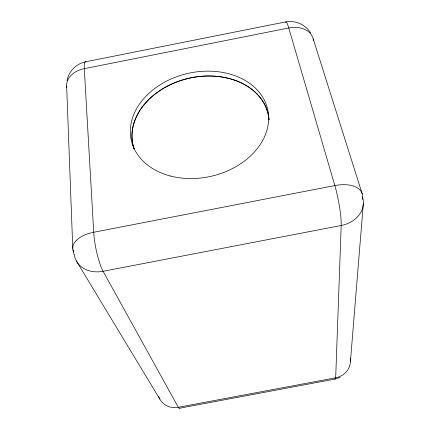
<?xml version="1.0" encoding="UTF-8"?>
<svg xmlns="http://www.w3.org/2000/svg" width="430" height="430" viewBox="0 0 430 430"><rect width="100%" height="100%" fill="white"/><g stroke="black" fill="none" stroke-linecap="round" stroke-linejoin="round"><path stroke-width="0.64" d="M362.259 199.477L362.469 196.8A28.756 15.577 -16.2 0 0 334.841 185.566L93.713 232.264A28.606 15.308 -3.6 0 0 73.815 252.071M350.418 361.576L363.361 203.293M67.069 80.646C68.606 71.418 76.148 63.807 85.247 61.861L285.875 21.871C295.469 20.124 305.768 24.644 310.702 33.11M340.211 377.368L335.276 379.023L179.391 408.247M76.341 260.913L159.815 399.099M313.158 38.738L362.232 193.914M72.96 249.808L74.03 254.635M66.639 85.941L72.767 248.341M134.074 148.861A69.337 52.535 -12.9 0 1 190.049 77.981A69.337 52.535 -12.9 0 1 269.029 119.895M313.491 40.382A24.553 17.877 -20.7 0 0 288.756 27.971A24.967 2.8 80.7 0 0 285.429 22.333M86.118 62.001A24.811 3.94 76.7 0 0 84.291 68.66L93.713 232.264A28.181 5.585 78.8 0 0 103.098 271.292L178.31 407.301A19.114 2.424 80.5 0 0 179.6 408.043M66.822 87.634A24.456 17.608 1.1 0 1 84.291 68.66L288.756 27.971L334.841 185.566A28.391 3.978 79.3 0 1 341.2 225.497L335.674 377.798A19.21 1.72 78.1 0 1 334.83 378.577M362.469 196.8A28.708 23.43 -0.3 0 1 341.2 225.497L103.098 271.292A28.53 23.053 -25.8 0 1 74.25 254.614M350.208 358.222A19.108 17.695 11.6 0 1 335.674 377.798L178.31 407.301A19.027 17.501 -37 0 1 158.659 396.487M134.101 148.93A69.327 52.53 -12.9 0 1 190.065 78.05A69.327 52.53 -12.9 0 1 269.04 119.97M170.602 176.064A69.929 52.729 -12.9 0 0 268.368 113.31A69.929 52.729 -12.9 0 0 159.508 85.194A69.929 52.729 -12.9 0 0 170.602 176.064"/></g></svg>
